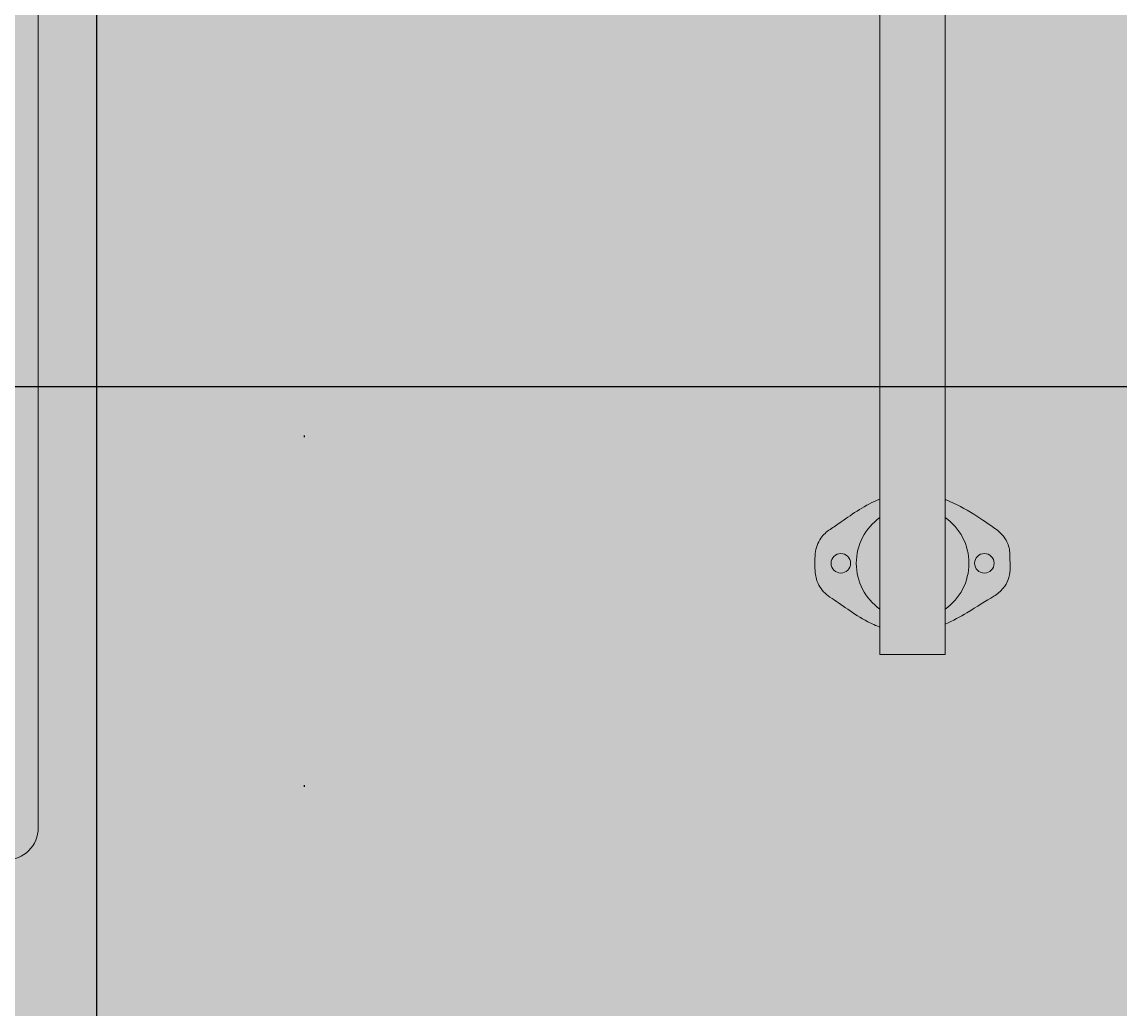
# Model space of a CAD drawing. Header units: centimetres. Extents: x 405564 to 502064, y 46284 to 60634.
# Drawn here: x 485158.5 to 485221.6, y 55996.8 to 56053.5 of the extents above; entities that cross this region are included whole.
import ezdxf

# ---------------------------------------------------------------- set-up
doc = ezdxf.new("R2010")
doc.units = ezdxf.units.CM
doc.linetypes.add('ACAD_ISO07W100', pattern=[3, 0, -3])
doc.linetypes.add('DOT', pattern=[0.25, 0, -0.25])
doc.layers.get('0').update_dxf_attribs({"color": 8, "lineweight": 9})
doc.layers.add('0-KRCN-MİMARİ-220526', color=8, linetype='Continuous', lineweight=9)
doc.layers.add('Visible (ISO)', color=8, linetype='Continuous', lineweight=18)
for name, color, linetype in [('AS_DOS_TERAS_UST', 8, 'ACAD_ISO07W100'), ('AS_NOT_MIMARI', 8, 'Continuous'), ('AS_TAV', 8, 'Continuous')]:
    doc.layers.add(name, color=color, linetype=linetype)

# ---------------------------------------------------------------- blocks, each defined once
blk = doc.blocks.new('A$Cdfb98813')
h = blk.add_hatch()
h.set_pattern_fill('ANGLE', color=256)
h.set_pattern_definition([(0, (-482318.783, -59032.118), (0, 6.985), [5.08, -1.905]), (90, (-482318.783, -59032.118), (-6.985, 4e-16), [5.08, -1.905])])
h.paths.add_polyline_path([(2235.139, -683), (325.139, -683), (325.139, -933.015), (2235.139, -933.015)])
h.paths.add_polyline_path([(800, -700), (900, -700), (900, -800), (800, -800)], flags=16)
h.paths.add_polyline_path([(1700, -700), (1800, -700), (1800, -800), (1700, -800)], flags=16)
at = {"layer": 'AS_TAV'}
for points in [[(1313.081, -762.716), (1253.081, -762.716), (1253.081, -864.5), (1313.081, -864.5)], [(1253.081, -800), (1880, -800), (1880, -864.5), (1253.081, -864.5)]]:
    blk.add_lwpolyline(points, close=True, dxfattribs=at)
at = {"layer": 'Visible (ISO)'}
for p, q in [((1361.833, -687.904), (1361.833, -815.404)), ((1309.708, -764.591), (1309.708, -825.341)), ((1358.083, -776.029), (1358.083, -815.404)), ((1365.548, -809.526), (1365.569, -810.548)), ((1361.833, -815.404), (1358.083, -815.404))]:
    blk.add_line(p, q, dxfattribs=at)
for centre in [(1355.833, -810.154), (1364.083, -810.154)]:
    blk.add_circle(centre, 0.562, dxfattribs=at)
for centre, radius, start, end in [((1359.958, -810.154), 3.236, 125.41524, 234.58476), ((1359.958, -810.154), 3.236, 305.41524, 54.58476), ((1359.958, -810.154), 5.625, 174.33332, 185.66668), ((1307.833, -825.341), 1.875, 270, 0)]:
    blk.add_arc(centre, radius, start, end, dxfattribs=at)
for points, knots in [([(1355.212, -808.206), (1355.419, -808.073), (1355.631, -807.926), (1356.514, -807.31), (1357.241, -806.795), (1358.083, -806.461)], [0.941379, 0.941379, 0.941379, 0.941379, 1.812747, 1.812747, 4.454408, 4.454408, 4.454408, 4.454408]), ([(1361.833, -806.493), (1361.85, -806.5), (1361.868, -806.507), (1363.024, -806.963), (1364.013, -807.689), (1364.742, -808.187)], [8.240601, 8.240601, 8.240601, 8.240601, 8.295642, 8.295642, 11.870712, 11.870712, 11.870712, 11.870712]), ([(1355.212, -808.206), (1355.007, -808.338), (1354.829, -808.509), (1354.598, -808.84), (1354.523, -808.983), (1354.412, -809.283), (1354.376, -809.439), (1354.36, -809.598)], [0, 0, 0, 0, 0.976611, 0.976611, 1.616438, 1.616438, 2.256265, 2.256265, 2.256265, 2.256265]), ([(1365.548, -809.526), (1365.52, -809.283), (1365.446, -809.048), (1365.258, -808.705), (1365.172, -808.585), (1364.974, -808.367), (1364.863, -808.27), (1364.742, -808.187)], [0, 0, 0, 0, 0.976611, 0.976611, 1.565275, 1.565275, 2.153938, 2.153938, 2.153938, 2.153938]), ([(1354.36, -810.709), (1354.384, -810.952), (1354.456, -811.188), (1354.645, -811.544), (1354.737, -811.674), (1354.952, -811.908), (1355.073, -812.011), (1355.207, -812.098)], [0, 0, 0, 0, 0.976611, 0.976611, 1.612198, 1.612198, 2.247785, 2.247785, 2.247785, 2.247785]), ([(1364.618, -812.051), (1364.831, -811.931), (1365.018, -811.771), (1365.286, -811.432), (1365.379, -811.269), (1365.515, -810.919), (1365.556, -810.735), (1365.569, -810.548)], [0, 0, 0, 0, 0.976611, 0.976611, 1.726288, 1.726288, 2.475965, 2.475965, 2.475965, 2.475965]), ([(1358.083, -813.829), (1357.843, -813.739), (1357.609, -813.632), (1356.56, -813.082), (1355.851, -812.515), (1355.207, -812.098)], [5.817332, 5.817332, 5.817332, 5.817332, 6.33052, 6.33052, 8.147594, 8.147594, 8.147594, 8.147594]), ([(1364.618, -812.051), (1364.175, -812.3), (1363.658, -812.652), (1362.689, -813.228), (1362.272, -813.456), (1361.833, -813.646)], [0.879393, 0.879393, 0.879393, 0.879393, 2.287506, 2.287506, 3.245389, 3.245389, 3.245389, 3.245389])]:
    blk.add_open_spline(points, degree=3, knots=knots, dxfattribs=at)
blk = doc.blocks.new('A$C6A10306C')
at = {"layer": 'AS_DOS_TERAS_UST', "linetype": 'DOT', "ltscale": 80}
for p, q in [((14610.68, -4601.454), (14985.68, -4601.454)), ((14610.68, -5026.454), (14610.68, -4601.454))]:
    blk.add_line(p, q, dxfattribs=at)
at = {"layer": 'AS_NOT_MIMARI'}
blk.add_blockref('A$Cdfb98813', (13285.68, -3801.454), dxfattribs=at)

msp = doc.modelspace()

# ---------------------------------------------------------------- block references
at = {"layer": '0-KRCN-MİMARİ-220526'}
msp.add_blockref('A$C6A10306C', (470564.066, 60634.016), dxfattribs=at)

doc.saveas('drawing.dxf')
